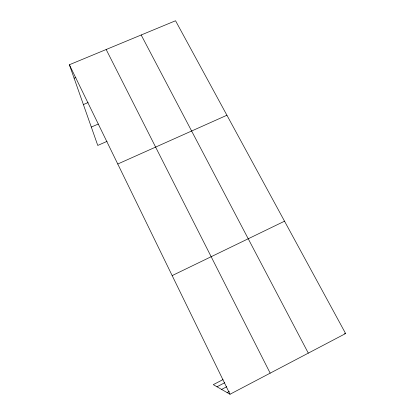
<?xml version="1.0" encoding="UTF-8"?>
<svg xmlns="http://www.w3.org/2000/svg" width="415" height="415" viewBox="0 0 415 415"><rect width="100%" height="100%" fill="white"/><g stroke="black" fill="none" stroke-linecap="round" stroke-linejoin="round"><path stroke-width="0.62" d="M227.135 392.6L229.391 391.418M222.99 379.611L213.294 384.653L230.009 394.25L345.622 333.541L175.54 20.75L69.378 64.75L97.769 145.432L107.08 141.344M221.6 389.42L226.766 386.723M216.988 386.775L224.774 382.713M172.168 275.596L284.534 221.195M117.767 164.008L226.917 115.24M91.305 127.063L98.282 124.038M83.389 104.57L88.12 102.552M74.109 78.191L75.872 77.455M344.398 333.743L345.622 333.541M141.178 34.99L308.304 353.134M106.162 49.504L270.175 373.158M69.378 64.75L230.009 394.25"/></g></svg>
